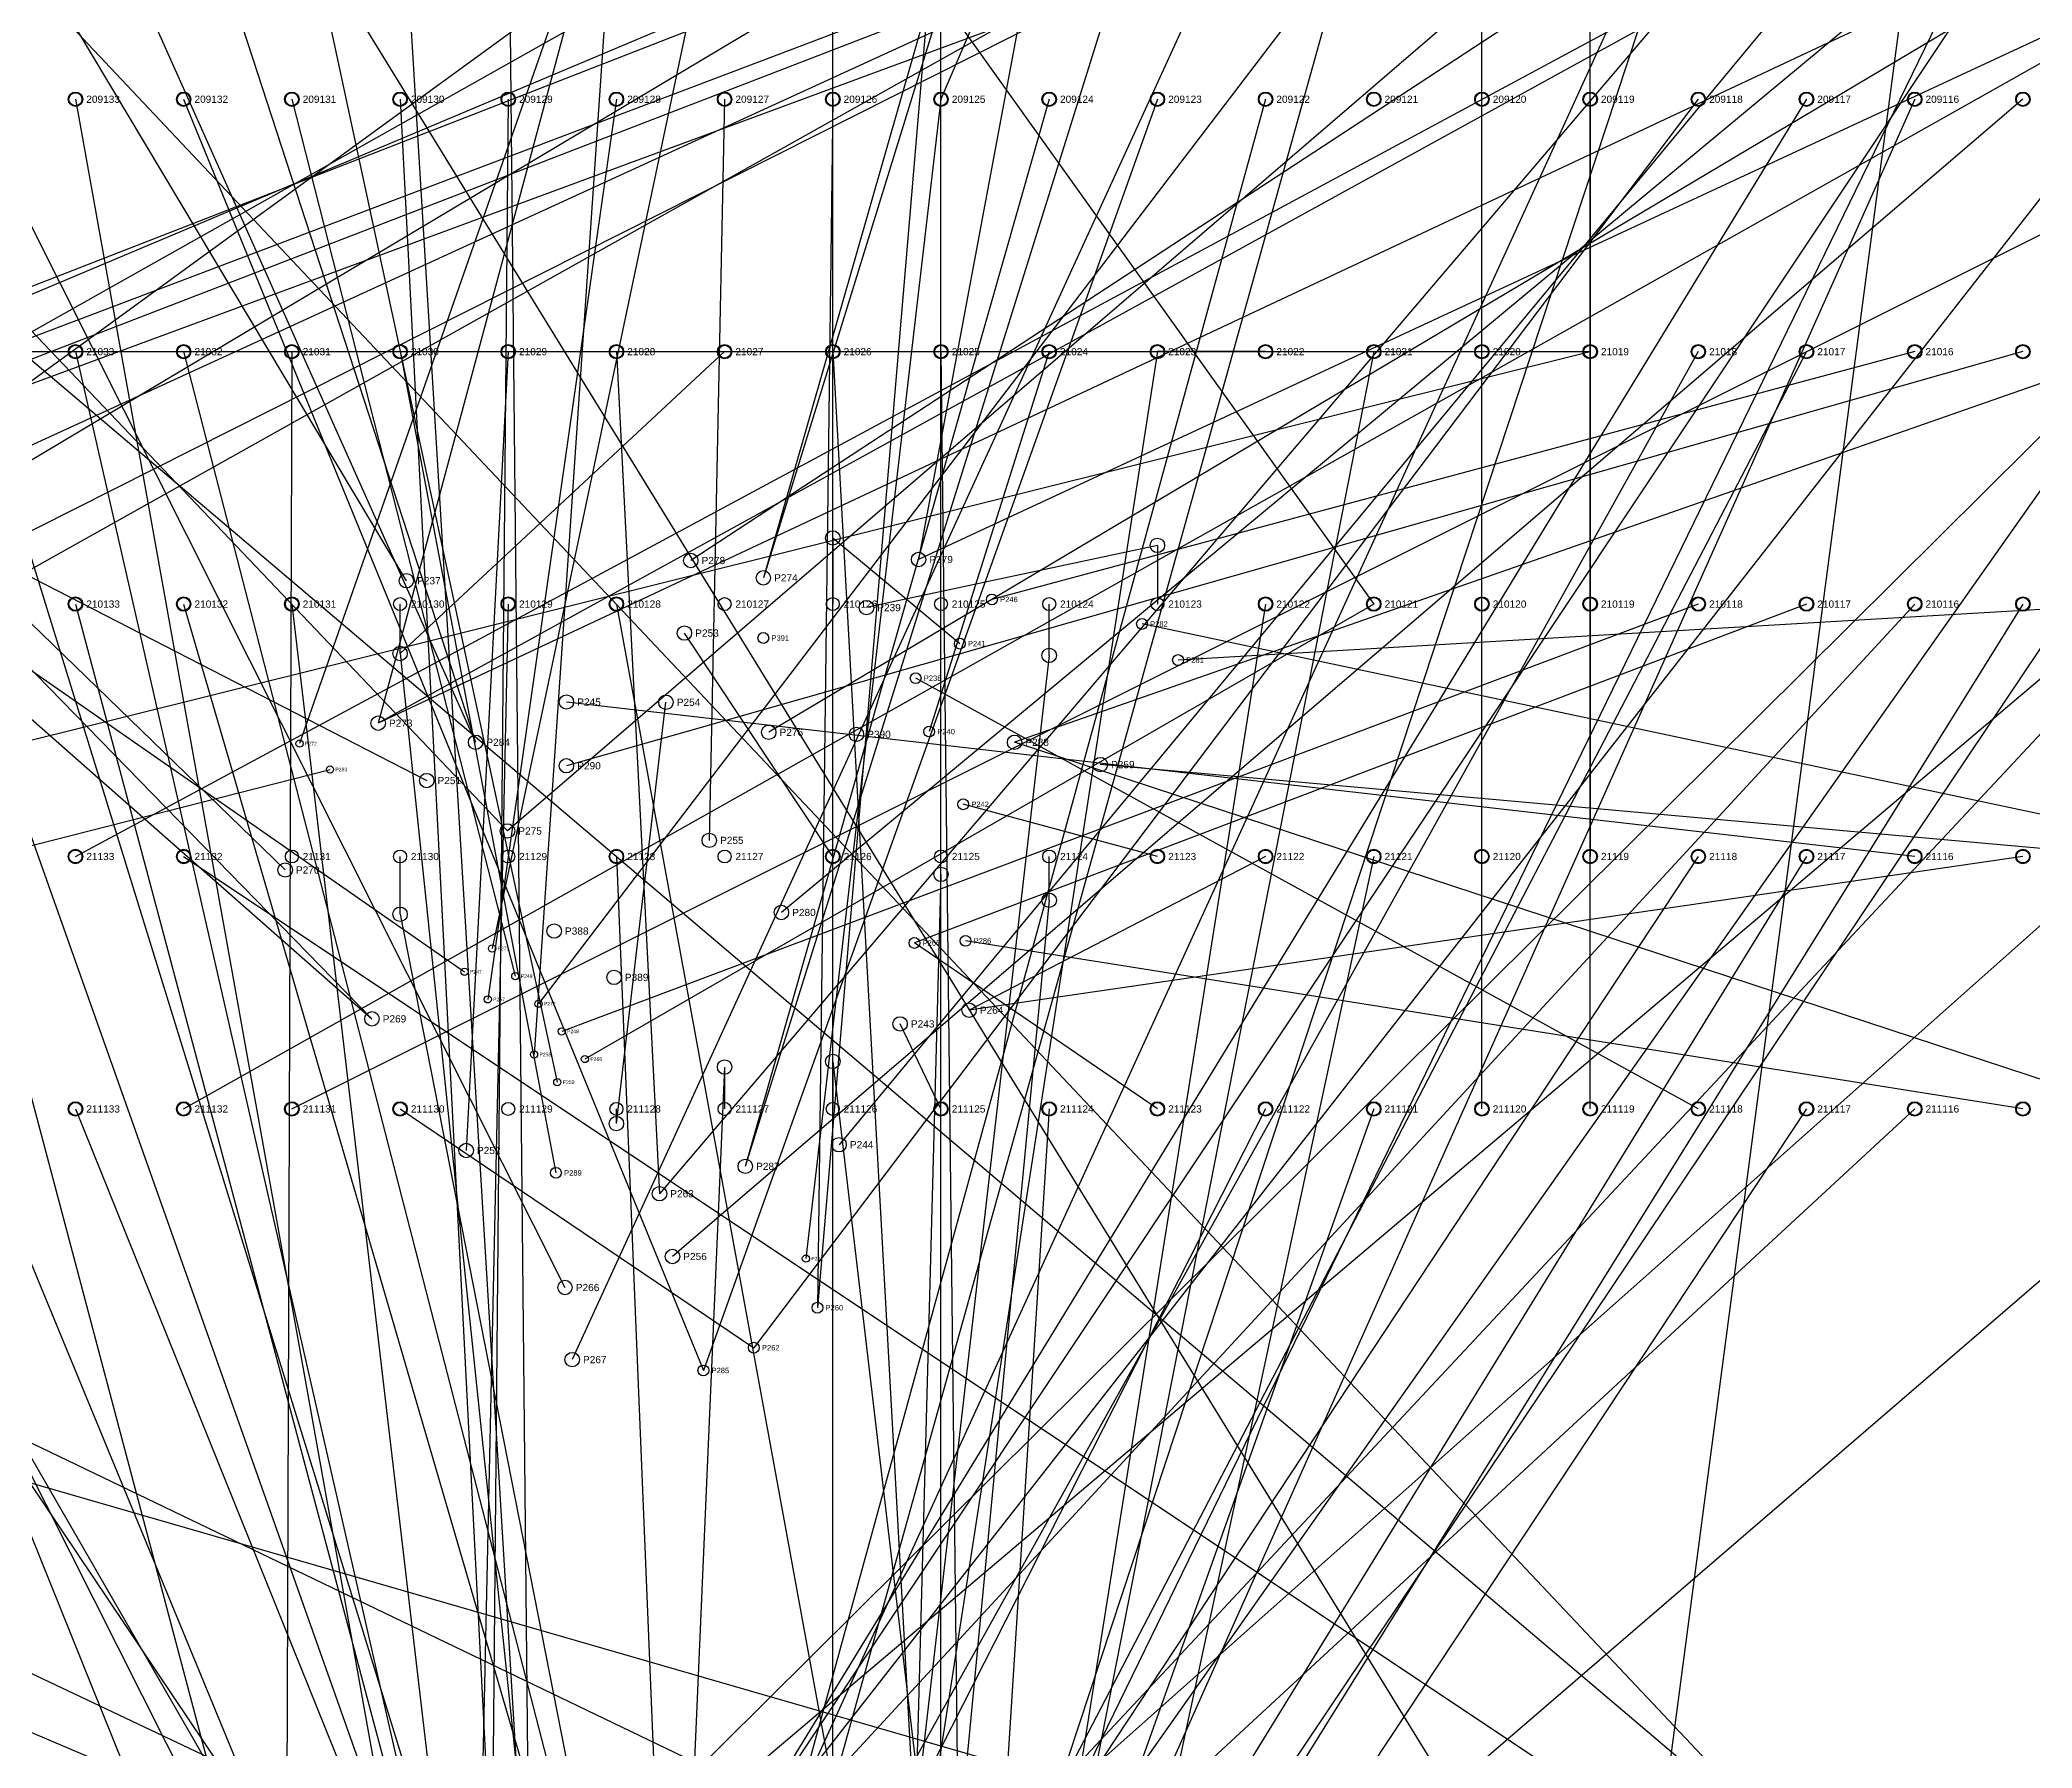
# Model space of a CAD drawing. Extents: x -5 to 376, y -217 to 241.
# Drawn here: x 220 to 290.2, y -1.6 to 58.5 of the extents above; entities that cross this region are included whole.
import ezdxf

# ---------------------------------------------------------------- set-up
doc = ezdxf.new("R2010")
doc.units = 0
for name, color, linetype in [('BOTTOM_PROBES', 1, 'CONTINUOUS'), ('BOTTOM_PROBES_LABEL', 12, 'CONTINUOUS'), ('BOTTOM_WIRES_BLACK', 250, 'CONTINUOUS'), ('BOTTOM_WIRES_BLUE', 5, 'CONTINUOUS'), ('BOTTOM_WIRES_RED', 10, 'CONTINUOUS'), ('FIXTURE_INTERFACE_PIN', 4, 'CONTINUOUS'), ('PIN_OFFSET_ARROW', 144, 'CONTINUOUS'), ('TESTER_INTERFACE_PIN', 144, 'CONTINUOUS'), ('TESTER_INTERFACE_PIN_LABEL', 144, 'CONTINUOUS')]:
    doc.layers.add(name, color=color, linetype=linetype)
doc.styles.get("Standard").update_dxf_attribs({"font": 'arial.ttf'})

msp = doc.modelspace()

# ---------------------------------------------------------------- linework, layer by layer
at = {"layer": 'BOTTOM_PROBES'}
for centre, radius in [((242.93068, 40.20566), 0.254), ((250.952, 40.24122), 0.254), ((232.91292, 39.49446), 0.254), ((245.48592, 39.59606), 0.254), ((249.11812, 38.54704), 0.254), ((253.53772, 38.83406), 0.1905), ((242.70716, 37.65042), 0.254), ((258.82092, 37.97046), 0.1905), ((245.48592, 37.4777), 0.1905), ((252.40488, 37.27958), 0.1905), ((260.09092, 36.70046), 0.1905), ((250.8504, 36.06038), 0.1905), ((238.55172, 35.22218), 0.254), ((242.05692, 35.21202), 0.254), ((231.92232, 34.47796), 0.254), ((245.67642, 34.15538), 0.254), ((229.15372, 33.7566), 0.127), ((235.35132, 33.80486), 0.254), ((248.76252, 34.08426), 0.254), ((251.32538, 34.18078), 0.1905), ((254.33274, 33.80486), 0.254), ((238.55172, 32.97682), 0.254), ((257.35026, 33.01746), 0.254), ((230.2256, 32.84474), 0.127), ((233.63174, 32.45612), 0.254), ((252.52426, 31.62046), 0.1905), ((236.47654, 30.68066), 0.254), ((243.58092, 30.35046), 0.254), ((228.64572, 29.30652), 0.254), ((238.11992, 27.15514), 0.254), ((246.12092, 27.81046), 0.254), ((235.93552, 26.54046), 0.127), ((250.80722, 26.73604), 0.1905), ((252.60554, 26.8097), 0.1905), ((234.9627, 25.72258), 0.127), ((236.75086, 25.56764), 0.127), ((240.22812, 25.52446), 0.254), ((235.78058, 24.74976), 0.127), ((237.56874, 24.59482), 0.127), ((252.73, 24.36876), 0.254), ((231.70134, 24.06396), 0.254), ((250.30176, 23.88616), 0.254), ((238.38408, 23.622), 0.127), ((237.41126, 22.80666), 0.127), ((239.20196, 22.64918), 0.127), ((238.22914, 21.83384), 0.127), ((235.02112, 19.42846), 0.254), ((248.15292, 19.63166), 0.254), ((244.85092, 18.86966), 0.254), ((238.18342, 18.64106), 0.1905), ((241.82832, 17.90446), 0.254), ((242.28552, 15.69466), 0.254), ((246.98452, 15.61846), 0.127), ((238.50092, 14.60246), 0.254), ((247.39092, 13.89126), 0.1905), ((245.15064, 12.48156), 0.1905), ((238.75492, 12.06246), 0.254), ((243.37518, 11.68146), 0.1905)]:
    msp.add_circle(centre, radius, dxfattribs=at)
at = {"layer": 'BOTTOM_WIRES_BLACK'}
for p, q in [((293.65194, 207.5815), (245.48592, 39.59606)), ((297.46194, 207.5815), (245.48592, 39.59606)), ((247.93194, -5.7785), (247.93194, 207.5815)), ((282.22194, 207.5815), (250.952, 40.24122)), ((251.74194, -4.2926), (251.74194, 207.5815)), ((274.60194, -23.5585), (305.08194, 207.5815)), ((145.06194, 118.6815), (236.47654, -17.32026)), ((152.68194, 118.6815), (236.47654, 30.68066)), ((343.18194, 100.9015), (197.6755, 34.15538)), ((335.56194, 100.9015), (242.93068, 40.20566)), ((327.94194, 100.9015), (242.93068, -7.79526)), ((297.46194, 92.0115), (188.47562, 30.68066)), ((282.22194, 92.0115), (189.56782, 24.59482)), ((327.94194, 92.0115), (194.92976, 40.20566)), ((312.70194, 92.0115), (198.12, 27.81046)), ((343.18194, 92.0115), (202.95108, 40.24122)), ((198.40194, 83.1215), (282.22194, -5.7785)), ((297.46194, 83.1215), (236.47654, 30.68066)), ((282.22194, 83.1215), (237.56874, 24.59482)), ((327.94194, 83.1215), (245.67642, 34.15538)), ((312.70194, 83.1215), (246.12092, 27.81046)), ((343.18194, 83.1215), (250.952, 40.24122)), ((270.79194, 47.5615), (270.79194, 83.1215)), ((270.79194, 29.7815), (270.79194, 83.1215)), ((274.60194, 47.5615), (274.60194, 83.1215)), ((270.79194, 74.2315), (198.40194, 31.02864)), ((297.46194, 74.2315), (236.47654, -17.32026)), ((282.22194, 74.2315), (237.56874, -23.4061)), ((327.94194, 74.2315), (245.67642, -13.84554)), ((312.70194, 74.2315), (246.12092, -20.19046)), ((343.18194, 74.2315), (250.952, -7.7597)), ((198.40194, 65.3415), (282.22194, -5.7785)), ((270.79194, 56.4515), (270.79194, 65.3415)), ((274.60194, 29.7815), (274.60194, 65.3415)), ((274.60194, 56.4515), (274.60194, 29.7815)), ((194.59194, 27.62504), (274.60194, 47.5615)), ((194.59194, 47.5615), (274.60194, 47.5615)), ((270.79194, 38.6715), (270.79194, 47.5615)), ((343.18194, -50.2285), (154.95016, 40.24122)), ((274.60194, 38.6715), (274.60194, 29.7815)), ((274.60194, 20.8915), (274.60194, 38.6715)), ((327.94194, -50.2285), (149.67458, 34.15538)), ((270.79194, 20.8915), (270.79194, 29.7815)), ((327.94194, -23.5585), (150.11908, 27.81046))]:
    msp.add_line(p, q, dxfattribs=at)
at = {"layer": 'BOTTOM_WIRES_BLUE'}
for p, q in [((282.22194, -23.5585), (197.13194, 114.8715)), ((186.97194, 65.3415), (233.63174, -15.5448)), ((190.78194, 65.3415), (234.9627, -22.27834)), ((217.45194, 65.3415), (232.91292, 39.49446)), ((221.26194, 65.3415), (235.35132, 33.80486)), ((225.07194, 65.3415), (235.35132, 33.80486)), ((228.88194, 65.3415), (238.22914, 21.83384)), ((232.69194, 65.3415), (238.22914, -26.16708)), ((244.12194, 65.3415), (235.93552, 26.54046)), ((236.50194, 65.3415), (237.41126, -25.19426)), ((240.31194, 65.3415), (237.41126, 22.80666)), ((263.17194, 65.3415), (238.75492, 12.06246)), ((266.98194, 65.3415), (238.75492, -35.93846)), ((282.22194, 65.3415), (241.82832, 17.90446)), ((289.84194, 65.3415), (242.28552, -32.30626)), ((259.36194, 65.3415), (244.85092, 18.86966)), ((278.41194, 65.3415), (245.15064, -35.51936)), ((251.74194, 65.3415), (247.39092, 13.89126)), ((247.93194, 65.3415), (266.98194, 38.6715)), ((286.03194, 65.3415), (248.15292, 19.63166)), ((255.55194, 65.3415), (251.74194, 56.4515)), ((186.97194, 56.4515), (233.63174, 32.45612)), ((190.78194, 56.4515), (234.9627, 25.72258)), ((217.45194, 56.4515), (238.50092, 14.60246)), ((221.26194, 56.4515), (232.91292, -8.50646)), ((225.07194, 56.4515), (243.37518, 11.68146)), ((228.88194, 56.4515), (236.75086, 25.56764)), ((232.69194, 56.4515), (236.75086, -22.43328)), ((240.31194, 56.4515), (235.78058, 24.74976)), ((236.50194, 56.4515), (235.78058, -23.25116)), ((263.17194, 56.4515), (238.50092, -33.39846)), ((282.22194, 56.4515), (238.55172, -15.0241)), ((289.84194, 56.4515), (242.28552, 15.69466)), ((259.36194, 56.4515), (243.37518, 11.68146)), ((244.12194, 56.4515), (243.58092, 30.35046)), ((255.55194, 56.4515), (244.85092, 18.86966)), ((278.41194, 56.4515), (245.15064, 12.48156)), ((251.74194, 56.4515), (246.98452, 15.61846)), ((247.93194, 56.4515), (247.39092, 13.89126)), ((286.03194, 56.4515), (248.15292, -28.36926)), ((209.83194, 47.5615), (228.64572, 29.30652)), ((213.64194, 47.5615), (243.37518, -36.31946)), ((217.45194, 47.5615), (243.37518, -36.31946)), ((221.26194, 47.5615), (235.35132, -14.19606)), ((225.07194, 47.5615), (244.85092, -29.13126)), ((228.88194, 47.5615), (228.64572, -18.6944)), ((232.69194, 47.5615), (238.18342, 18.64106)), ((244.12194, 47.5615), (232.69194, 36.9316)), ((236.50194, 47.5615), (235.02112, 19.42846)), ((278.41194, 47.5615), (238.38408, -24.37892)), ((289.84194, 47.5615), (238.55172, 32.97682)), ((240.31194, 47.5615), (241.82832, 17.90446)), ((282.22194, 47.5615), (241.82832, -30.09646)), ((259.36194, 47.5615), (246.98452, -32.38246)), ((247.93194, 47.5615), (251.32538, -13.82014)), ((255.55194, 47.5615), (251.32538, 34.18078)), ((251.74194, 47.5615), (252.40488, -10.72134)), ((286.03194, 47.5615), (253.53772, 38.83406)), ((293.65194, 47.5615), (254.33274, 33.80486)), ((266.98194, 47.5615), (254.36576, -16.72082)), ((297.46194, 47.5615), (258.82092, -10.03046)), ((263.17194, 47.5615), (259.36194, 47.5615)), ((247.93194, 41.00068), (252.40488, 37.27958)), ((259.36194, 40.73906), (249.11812, 38.54704)), ((213.64194, 39.96182), (231.70134, 24.06396)), ((217.45194, 38.6715), (231.70134, 24.06396)), ((221.26194, 38.6715), (235.35132, -14.19606)), ((225.07194, 38.6715), (244.85092, -29.13126)), ((228.88194, 38.6715), (235.93552, -21.46046)), ((236.50194, 38.6715), (235.02112, -28.57246)), ((278.41194, 38.6715), (238.38408, 23.622)), ((286.03194, 38.6715), (238.55172, -12.77874)), ((266.98194, 38.6715), (239.20196, 22.64918)), ((240.31194, 38.6715), (249.11812, -9.45388)), ((282.22194, 38.6715), (250.80722, 26.73604)), ((289.84194, 38.6715), (252.60554, -21.19122)), ((263.17194, 38.6715), (254.36576, -16.72082)), ((293.65194, 38.6715), (260.09092, 36.70046)), ((297.46194, 29.7815), (258.82092, 37.97046)), ((247.93194, 29.7815), (242.70716, 37.65042)), ((232.69194, 36.9316), (239.20196, -25.35174)), ((255.55194, 36.86556), (247.39092, -34.10966)), ((278.41194, 20.8915), (250.8504, 36.06038)), ((286.03194, 29.7815), (238.55172, 35.22218)), ((240.31194, 20.37334), (242.05692, 35.21202)), ((293.65194, 20.8915), (254.33274, 33.80486)), ((293.65194, 29.7815), (257.35026, 33.01746)), ((183.16194, 20.8915), (230.2256, 32.84474)), ((259.36194, 29.7815), (252.52426, 31.62046)), ((217.45194, 29.7815), (231.70134, -23.93696)), ((240.31194, 29.7815), (242.05692, -12.7889)), ((282.22194, 29.7815), (250.80722, -21.26488)), ((278.41194, 29.7815), (250.8504, -11.94054)), ((263.17194, 29.7815), (252.73, 24.36876)), ((289.84194, 29.7815), (252.73, 24.36876)), ((266.98194, 29.7815), (257.35026, -14.98346)), ((251.74194, 29.15158), (250.30176, -24.11476)), ((255.55194, 28.23972), (250.80722, -21.26488)), ((232.69194, 27.74696), (245.15064, -35.51936)), ((259.36194, 20.8915), (250.80722, 26.73604)), ((289.84194, 20.8915), (252.60554, 26.8097)), ((251.74194, 20.8915), (250.30176, 23.88616)), ((247.93194, 22.56536), (252.52426, -16.38046)), ((244.12194, 22.36724), (242.70716, -10.3505)), ((213.64194, 20.8915), (231.70134, -23.93696)), ((217.45194, 20.8915), (238.18342, -29.35986)), ((221.26194, 20.8915), (241.82832, -30.09646)), ((232.69194, 20.8915), (245.15064, 12.48156)), ((263.17194, 20.8915), (243.58092, -17.65046)), ((266.98194, 20.8915), (247.39092, -34.10966)), ((255.55194, 20.8915), (252.73, -23.63216)), ((282.22194, 20.8915), (252.73, -23.63216)), ((286.03194, 20.8915), (253.53772, -9.16686)), ((297.46194, 20.8915), (260.09092, -11.30046))]:
    msp.add_line(p, q, dxfattribs=at)
at = {"layer": 'BOTTOM_WIRES_RED'}
for p, q in [((289.84194, 207.5815), (229.15372, 33.7566)), ((278.41194, 207.5815), (231.92232, 34.47796)), ((179.35194, 20.8915), (320.32194, 92.0115)), ((179.35194, 31.72968), (335.56194, 92.0115)), ((320.32194, 92.0115), (183.9214, 34.47796)), ((335.56194, 92.0115), (183.9214, 34.47796)), ((221.26194, 29.7815), (320.32194, 83.1215)), ((225.07194, 20.8915), (335.56194, 83.1215)), ((320.32194, 83.1215), (231.92232, 34.47796)), ((335.56194, 83.1215), (231.92232, 34.47796)), ((228.88194, 20.8915), (335.56194, 74.2315)), ((320.32194, 74.2315), (231.92232, -13.52296)), ((335.56194, 74.2315), (231.92232, -13.52296)), ((335.56194, -50.2285), (135.92048, 34.47796)), ((225.07194, 29.7815), (278.41194, -5.7785))]:
    msp.add_line(p, q, dxfattribs=at)
at = {"layer": 'FIXTURE_INTERFACE_PIN'}
for centre in [(221.26194, 56.4515), (225.07194, 56.4515), (228.88194, 56.4515), (232.69194, 56.4515), (236.50194, 56.4515), (240.31194, 56.4515), (244.12194, 56.4515), (247.93194, 56.4515), (251.74194, 56.4515), (255.55194, 56.4515), (259.36194, 56.4515), (263.17194, 56.4515), (266.98194, 56.4515), (270.79194, 56.4515), (274.60194, 56.4515), (278.41194, 56.4515), (282.22194, 56.4515), (286.03194, 56.4515), (289.84194, 56.4515), (221.26194, 47.5615), (225.07194, 47.5615), (228.88194, 47.5615), (232.69194, 47.5615), (236.50194, 47.5615), (240.31194, 47.5615), (244.12194, 47.5615), (247.93194, 47.5615), (251.74194, 47.5615), (255.55194, 47.5615), (259.36194, 47.5615), (263.17194, 47.5615), (266.98194, 47.5615), (270.79194, 47.5615), (274.60194, 47.5615), (278.41194, 47.5615), (282.22194, 47.5615), (286.03194, 47.5615), (289.84194, 47.5615), (247.93194, 41.00068), (259.36194, 40.73906), (221.26194, 38.6715), (225.07194, 38.6715), (228.88194, 38.6715), (236.50194, 38.6715), (240.31194, 38.6715), (263.17194, 38.6715), (266.98194, 38.6715), (270.79194, 38.6715), (274.60194, 38.6715), (278.41194, 38.6715), (282.22194, 38.6715), (286.03194, 38.6715), (289.84194, 38.6715), (232.69194, 36.9316), (255.55194, 36.86556), (221.26194, 29.7815), (225.07194, 29.7815), (240.31194, 29.7815), (247.93194, 29.7815), (259.36194, 29.7815), (263.17194, 29.7815), (266.98194, 29.7815), (270.79194, 29.7815), (274.60194, 29.7815), (278.41194, 29.7815), (282.22194, 29.7815), (286.03194, 29.7815), (289.84194, 29.7815), (251.74194, 29.15158), (255.55194, 28.23972), (232.69194, 27.74696), (244.12194, 22.36724), (247.93194, 22.56536), (221.26194, 20.8915), (225.07194, 20.8915), (228.88194, 20.8915), (232.69194, 20.8915), (251.74194, 20.8915), (255.55194, 20.8915), (259.36194, 20.8915), (263.17194, 20.8915), (266.98194, 20.8915), (270.79194, 20.8915), (274.60194, 20.8915), (278.41194, 20.8915), (282.22194, 20.8915), (286.03194, 20.8915), (289.84194, 20.8915), (240.31194, 20.37334)]:
    msp.add_circle(centre, 0.254, dxfattribs=at)
at = {"layer": 'PIN_OFFSET_ARROW'}
for p, q in [((247.93194, 41.00068), (247.93194, 38.6715)), ((259.36194, 40.73906), (259.36194, 38.6715)), ((232.69194, 36.9316), (232.69194, 38.6715)), ((255.55194, 36.86556), (255.55194, 38.6715)), ((232.69194, 27.74696), (232.69194, 29.7815)), ((251.74194, 29.15158), (251.74194, 29.7815)), ((255.55194, 28.23972), (255.55194, 29.7815)), ((247.93194, 22.56536), (247.93194, 20.8915)), ((244.12194, 22.36724), (244.12194, 20.8915)), ((240.31194, 20.37334), (240.31194, 20.8915))]:
    msp.add_line(p, q, dxfattribs=at)
at = {"layer": 'TESTER_INTERFACE_PIN'}
for centre in [(221.26194, 56.4515), (225.07194, 56.4515), (228.88194, 56.4515), (232.69194, 56.4515), (236.50194, 56.4515), (240.31194, 56.4515), (244.12194, 56.4515), (247.93194, 56.4515), (251.74194, 56.4515), (255.55194, 56.4515), (259.36194, 56.4515), (263.17194, 56.4515), (266.98194, 56.4515), (270.79194, 56.4515), (274.60194, 56.4515), (278.41194, 56.4515), (282.22194, 56.4515), (286.03194, 56.4515), (289.84194, 56.4515), (221.26194, 47.5615), (225.07194, 47.5615), (228.88194, 47.5615), (232.69194, 47.5615), (236.50194, 47.5615), (240.31194, 47.5615), (244.12194, 47.5615), (247.93194, 47.5615), (251.74194, 47.5615), (255.55194, 47.5615), (259.36194, 47.5615), (263.17194, 47.5615), (266.98194, 47.5615), (270.79194, 47.5615), (274.60194, 47.5615), (278.41194, 47.5615), (282.22194, 47.5615), (286.03194, 47.5615), (289.84194, 47.5615), (221.26194, 38.6715), (225.07194, 38.6715), (228.88194, 38.6715), (232.69194, 38.6715), (236.50194, 38.6715), (240.31194, 38.6715), (244.12194, 38.6715), (247.93194, 38.6715), (251.74194, 38.6715), (255.55194, 38.6715), (259.36194, 38.6715), (263.17194, 38.6715), (266.98194, 38.6715), (270.79194, 38.6715), (274.60194, 38.6715), (278.41194, 38.6715), (282.22194, 38.6715), (286.03194, 38.6715), (289.84194, 38.6715), (221.26194, 29.7815), (225.07194, 29.7815), (228.88194, 29.7815), (232.69194, 29.7815), (236.50194, 29.7815), (240.31194, 29.7815), (244.12194, 29.7815), (247.93194, 29.7815), (251.74194, 29.7815), (255.55194, 29.7815), (259.36194, 29.7815), (263.17194, 29.7815), (266.98194, 29.7815), (270.79194, 29.7815), (274.60194, 29.7815), (278.41194, 29.7815), (282.22194, 29.7815), (286.03194, 29.7815), (289.84194, 29.7815), (221.26194, 20.8915), (225.07194, 20.8915), (228.88194, 20.8915), (232.69194, 20.8915), (236.50194, 20.8915), (240.31194, 20.8915), (244.12194, 20.8915), (247.93194, 20.8915), (251.74194, 20.8915), (255.55194, 20.8915), (259.36194, 20.8915), (263.17194, 20.8915), (266.98194, 20.8915), (270.79194, 20.8915), (274.60194, 20.8915), (278.41194, 20.8915), (282.22194, 20.8915), (286.03194, 20.8915), (289.84194, 20.8915)]:
    msp.add_circle(centre, 0.2286, dxfattribs=at)

# ---------------------------------------------------------------- texts
at = {"layer": 'BOTTOM_PROBES_LABEL'}
for s, height, p in [('P278', 0.254, (243.31168, 40.07866)), ('P279', 0.254, (251.333, 40.11422)), ('P237', 0.254, (233.29392, 39.36746)), ('P274', 0.254, (245.86692, 39.46906)), ('P239', 0.254, (249.49912, 38.42004)), ('P246', 0.1905, (253.82347, 38.73881)), ('P282', 0.1905, (259.10667, 37.87521)), ('P253', 0.254, (243.08816, 37.52342)), ('P391', 0.1905, (245.77167, 37.38245)), ('P241', 0.1905, (252.69063, 37.18433)), ('P281', 0.1905, (260.37667, 36.60521)), ('P238', 0.1905, (251.13615, 35.96513)), ('P245', 0.254, (238.93272, 35.09518)), ('P254', 0.254, (242.43792, 35.08502)), ('P273', 0.254, (232.30332, 34.35096)), ('P272', 0.127, (229.34422, 33.6931)), ('P284', 0.254, (235.73232, 33.67786)), ('P276', 0.254, (246.05742, 34.02838)), ('P390', 0.254, (249.14352, 33.95726)), ('P240', 0.1905, (251.61113, 34.08553)), ('P288', 0.254, (254.71374, 33.67786)), ('P290', 0.254, (238.93272, 32.84982)), ('P259', 0.254, (257.73126, 32.89046)), ('P283', 0.127, (230.4161, 32.78124)), ('P251', 0.254, (234.01274, 32.32912)), ('P242', 0.1905, (252.81001, 31.52521)), ('P275', 0.254, (236.85754, 30.55366)), ('P255', 0.254, (243.96192, 30.22346)), ('P270', 0.254, (229.02672, 29.17952)), ('P280', 0.254, (246.50192, 27.68346)), ('P388', 0.254, (238.50092, 27.02814)), ('P265', 0.1905, (251.09297, 26.64079)), ('P286', 0.1905, (252.89129, 26.71445)), ('P271', 0.127, (236.12602, 26.47696)), ('P247', 0.127, (235.1532, 25.65908)), ('P249', 0.127, (236.94136, 25.50414)), ('P389', 0.254, (240.60912, 25.39746)), ('P257', 0.127, (235.97108, 24.68626)), ('P277', 0.127, (237.75924, 24.53132)), ('P269', 0.254, (232.08234, 23.93696)), ('P243', 0.254, (250.68276, 23.75916)), ('P264', 0.254, (253.111, 24.24176)), ('P248', 0.127, (238.57458, 23.5585)), ('P258', 0.127, (237.60176, 22.74316)), ('P268', 0.127, (239.39246, 22.58568)), ('P250', 0.127, (238.41964, 21.77034)), ('P244', 0.254, (248.53392, 19.50466)), ('P252', 0.254, (235.40212, 19.30146)), ('P287', 0.254, (245.23192, 18.74266)), ('P289', 0.1905, (238.46917, 18.54581)), ('P263', 0.254, (242.20932, 17.77746)), ('P256', 0.254, (242.66652, 15.56766)), ('P261', 0.127, (247.17502, 15.55496)), ('P266', 0.254, (238.88192, 14.47546)), ('P260', 0.1905, (247.67667, 13.79601)), ('P267', 0.254, (239.13592, 11.93546)), ('P262', 0.1905, (245.43639, 12.38631)), ('P285', 0.1905, (243.66093, 11.58621))]:
    msp.add_text(s, height=height, dxfattribs=at).set_placement(p)
at = {"layer": 'TESTER_INTERFACE_PIN_LABEL'}
for s, p in [('209133', (221.64294, 56.3245)), ('209132', (225.45294, 56.3245)), ('209131', (229.26294, 56.3245)), ('209130', (233.07294, 56.3245)), ('209129', (236.88294, 56.3245)), ('209128', (240.69294, 56.3245)), ('209127', (244.50294, 56.3245)), ('209126', (248.31294, 56.3245)), ('209125', (252.12294, 56.3245)), ('209124', (255.93294, 56.3245)), ('209123', (259.74294, 56.3245)), ('209122', (263.55294, 56.3245)), ('209121', (267.36294, 56.3245)), ('209120', (271.17294, 56.3245)), ('209119', (274.98294, 56.3245)), ('209118', (278.79294, 56.3245)), ('209117', (282.60294, 56.3245)), ('209116', (286.41294, 56.3245)), ('21033', (221.64294, 47.4345)), ('21032', (225.45294, 47.4345)), ('21031', (229.26294, 47.4345)), ('21030', (233.07294, 47.4345)), ('21029', (236.88294, 47.4345)), ('21028', (240.69294, 47.4345)), ('21027', (244.50294, 47.4345)), ('21026', (248.31294, 47.4345)), ('21025', (252.12294, 47.4345)), ('21024', (255.93294, 47.4345)), ('21023', (259.74294, 47.4345)), ('21022', (263.55294, 47.4345)), ('21021', (267.36294, 47.4345)), ('21020', (271.17294, 47.4345)), ('21019', (274.98294, 47.4345)), ('21018', (278.79294, 47.4345)), ('21017', (282.60294, 47.4345)), ('21016', (286.41294, 47.4345)), ('210133', (221.64294, 38.5445)), ('210132', (225.45294, 38.5445)), ('210131', (229.26294, 38.5445)), ('210130', (233.07294, 38.5445)), ('210129', (236.88294, 38.5445)), ('210128', (240.69294, 38.5445)), ('210127', (244.50294, 38.5445)), ('210126', (248.31294, 38.5445)), ('210125', (252.12294, 38.5445)), ('210124', (255.93294, 38.5445)), ('210123', (259.74294, 38.5445)), ('210122', (263.55294, 38.5445)), ('210121', (267.36294, 38.5445)), ('210120', (271.17294, 38.5445)), ('210119', (274.98294, 38.5445)), ('210118', (278.79294, 38.5445)), ('210117', (282.60294, 38.5445)), ('210116', (286.41294, 38.5445)), ('21133', (221.64294, 29.6545)), ('21132', (225.45294, 29.6545)), ('21131', (229.26294, 29.6545)), ('21130', (233.07294, 29.6545)), ('21129', (236.88294, 29.6545)), ('21128', (240.69294, 29.6545)), ('21127', (244.50294, 29.6545)), ('21126', (248.31294, 29.6545)), ('21125', (252.12294, 29.6545)), ('21124', (255.93294, 29.6545)), ('21123', (259.74294, 29.6545)), ('21122', (263.55294, 29.6545)), ('21121', (267.36294, 29.6545)), ('21120', (271.17294, 29.6545)), ('21119', (274.98294, 29.6545)), ('21118', (278.79294, 29.6545)), ('21117', (282.60294, 29.6545)), ('21116', (286.41294, 29.6545)), ('211133', (221.64294, 20.7645)), ('211132', (225.45294, 20.7645)), ('211131', (229.26294, 20.7645)), ('211130', (233.07294, 20.7645)), ('211129', (236.88294, 20.7645)), ('211128', (240.69294, 20.7645)), ('211127', (244.50294, 20.7645)), ('211126', (248.31294, 20.7645)), ('211125', (252.12294, 20.7645)), ('211124', (255.93294, 20.7645)), ('211123', (259.74294, 20.7645)), ('211122', (263.55294, 20.7645)), ('211121', (267.36294, 20.7645)), ('211120', (271.17294, 20.7645)), ('211119', (274.98294, 20.7645)), ('211118', (278.79294, 20.7645)), ('211117', (282.60294, 20.7645)), ('211116', (286.41294, 20.7645))]:
    msp.add_text(s, height=0.254, dxfattribs=at).set_placement(p)

doc.saveas('drawing.dxf')
